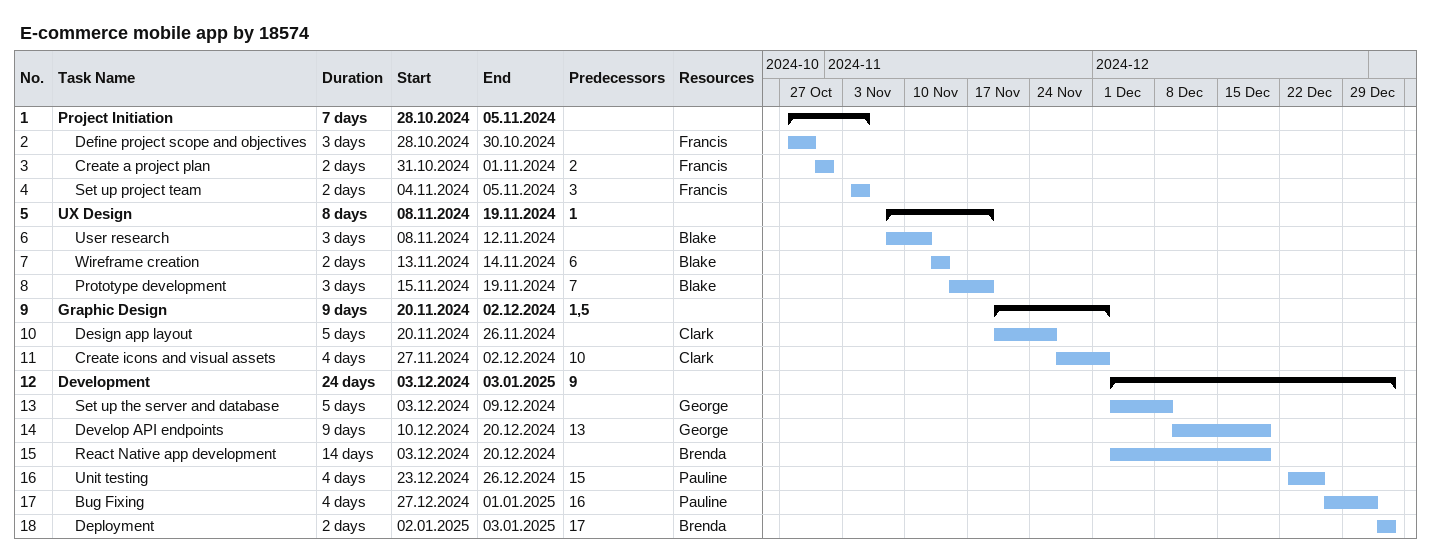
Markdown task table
E-commerce mobile app by 18574

| ID | Level | Task | Duration | Start | Finish | Predecessors | Resources |
|---|---|---|---|---|---|---|---|
| 1 | 1 | **Project Initiation** | 7d | 2024-10-28 | 2024-11-05 |  |  |
| 2 | 2 | Define project scope and objectives | 3d | 2024-10-28 | 2024-10-30 |  | Francis |
| 3 | 2 | Create a project plan | 2d | 2024-10-31 | 2024-11-01 | 2 | Francis |
| 4 | 2 | Set up project team | 2d | 2024-11-04 | 2024-11-05 | 3 | Francis |
| 5 | 1 | **UX Design** | 8d | 2024-11-08 | 2024-11-19 | 1 |  |
| 6 | 2 | User research | 3d | 2024-11-08 | 2024-11-12 |  | Blake |
| 7 | 2 | Wireframe creation | 2d | 2024-11-13 | 2024-11-14 | 6 | Blake |
| 8 | 2 | Prototype development | 3d | 2024-11-15 | 2024-11-19 | 7 | Blake |
| 9 | 1 | **Graphic Design** | 9d | 2024-11-20 | 2024-12-02 | 1, 5 |  |
| 10 | 2 | Design app layout | 5d | 2024-11-20 | 2024-11-26 |  | Clark |
| 11 | 2 | Create icons and visual assets | 4d | 2024-11-27 | 2024-12-02 | 10 | Clark |
| 12 | 1 | **Development** | 24d | 2024-12-03 | 2025-01-03 | 9 |  |
| 13 | 2 | Set up the server and database | 5d | 2024-12-03 | 2024-12-09 |  | George |
| 14 | 2 | Develop API endpoints | 9d | 2024-12-10 | 2024-12-20 | 13 | George |
| 15 | 2 | React Native app development | 14d | 2024-12-03 | 2024-12-20 |  | Brenda |
| 16 | 2 | Unit testing | 4d | 2024-12-23 | 2024-12-26 | 15 | Pauline |
| 17 | 2 | Bug Fixing | 4d | 2024-12-27 | 2025-01-01 | 16 | Pauline |
| 18 | 2 | Deployment | 2d | 2025-01-02 | 2025-01-03 | 17 | Brenda |
